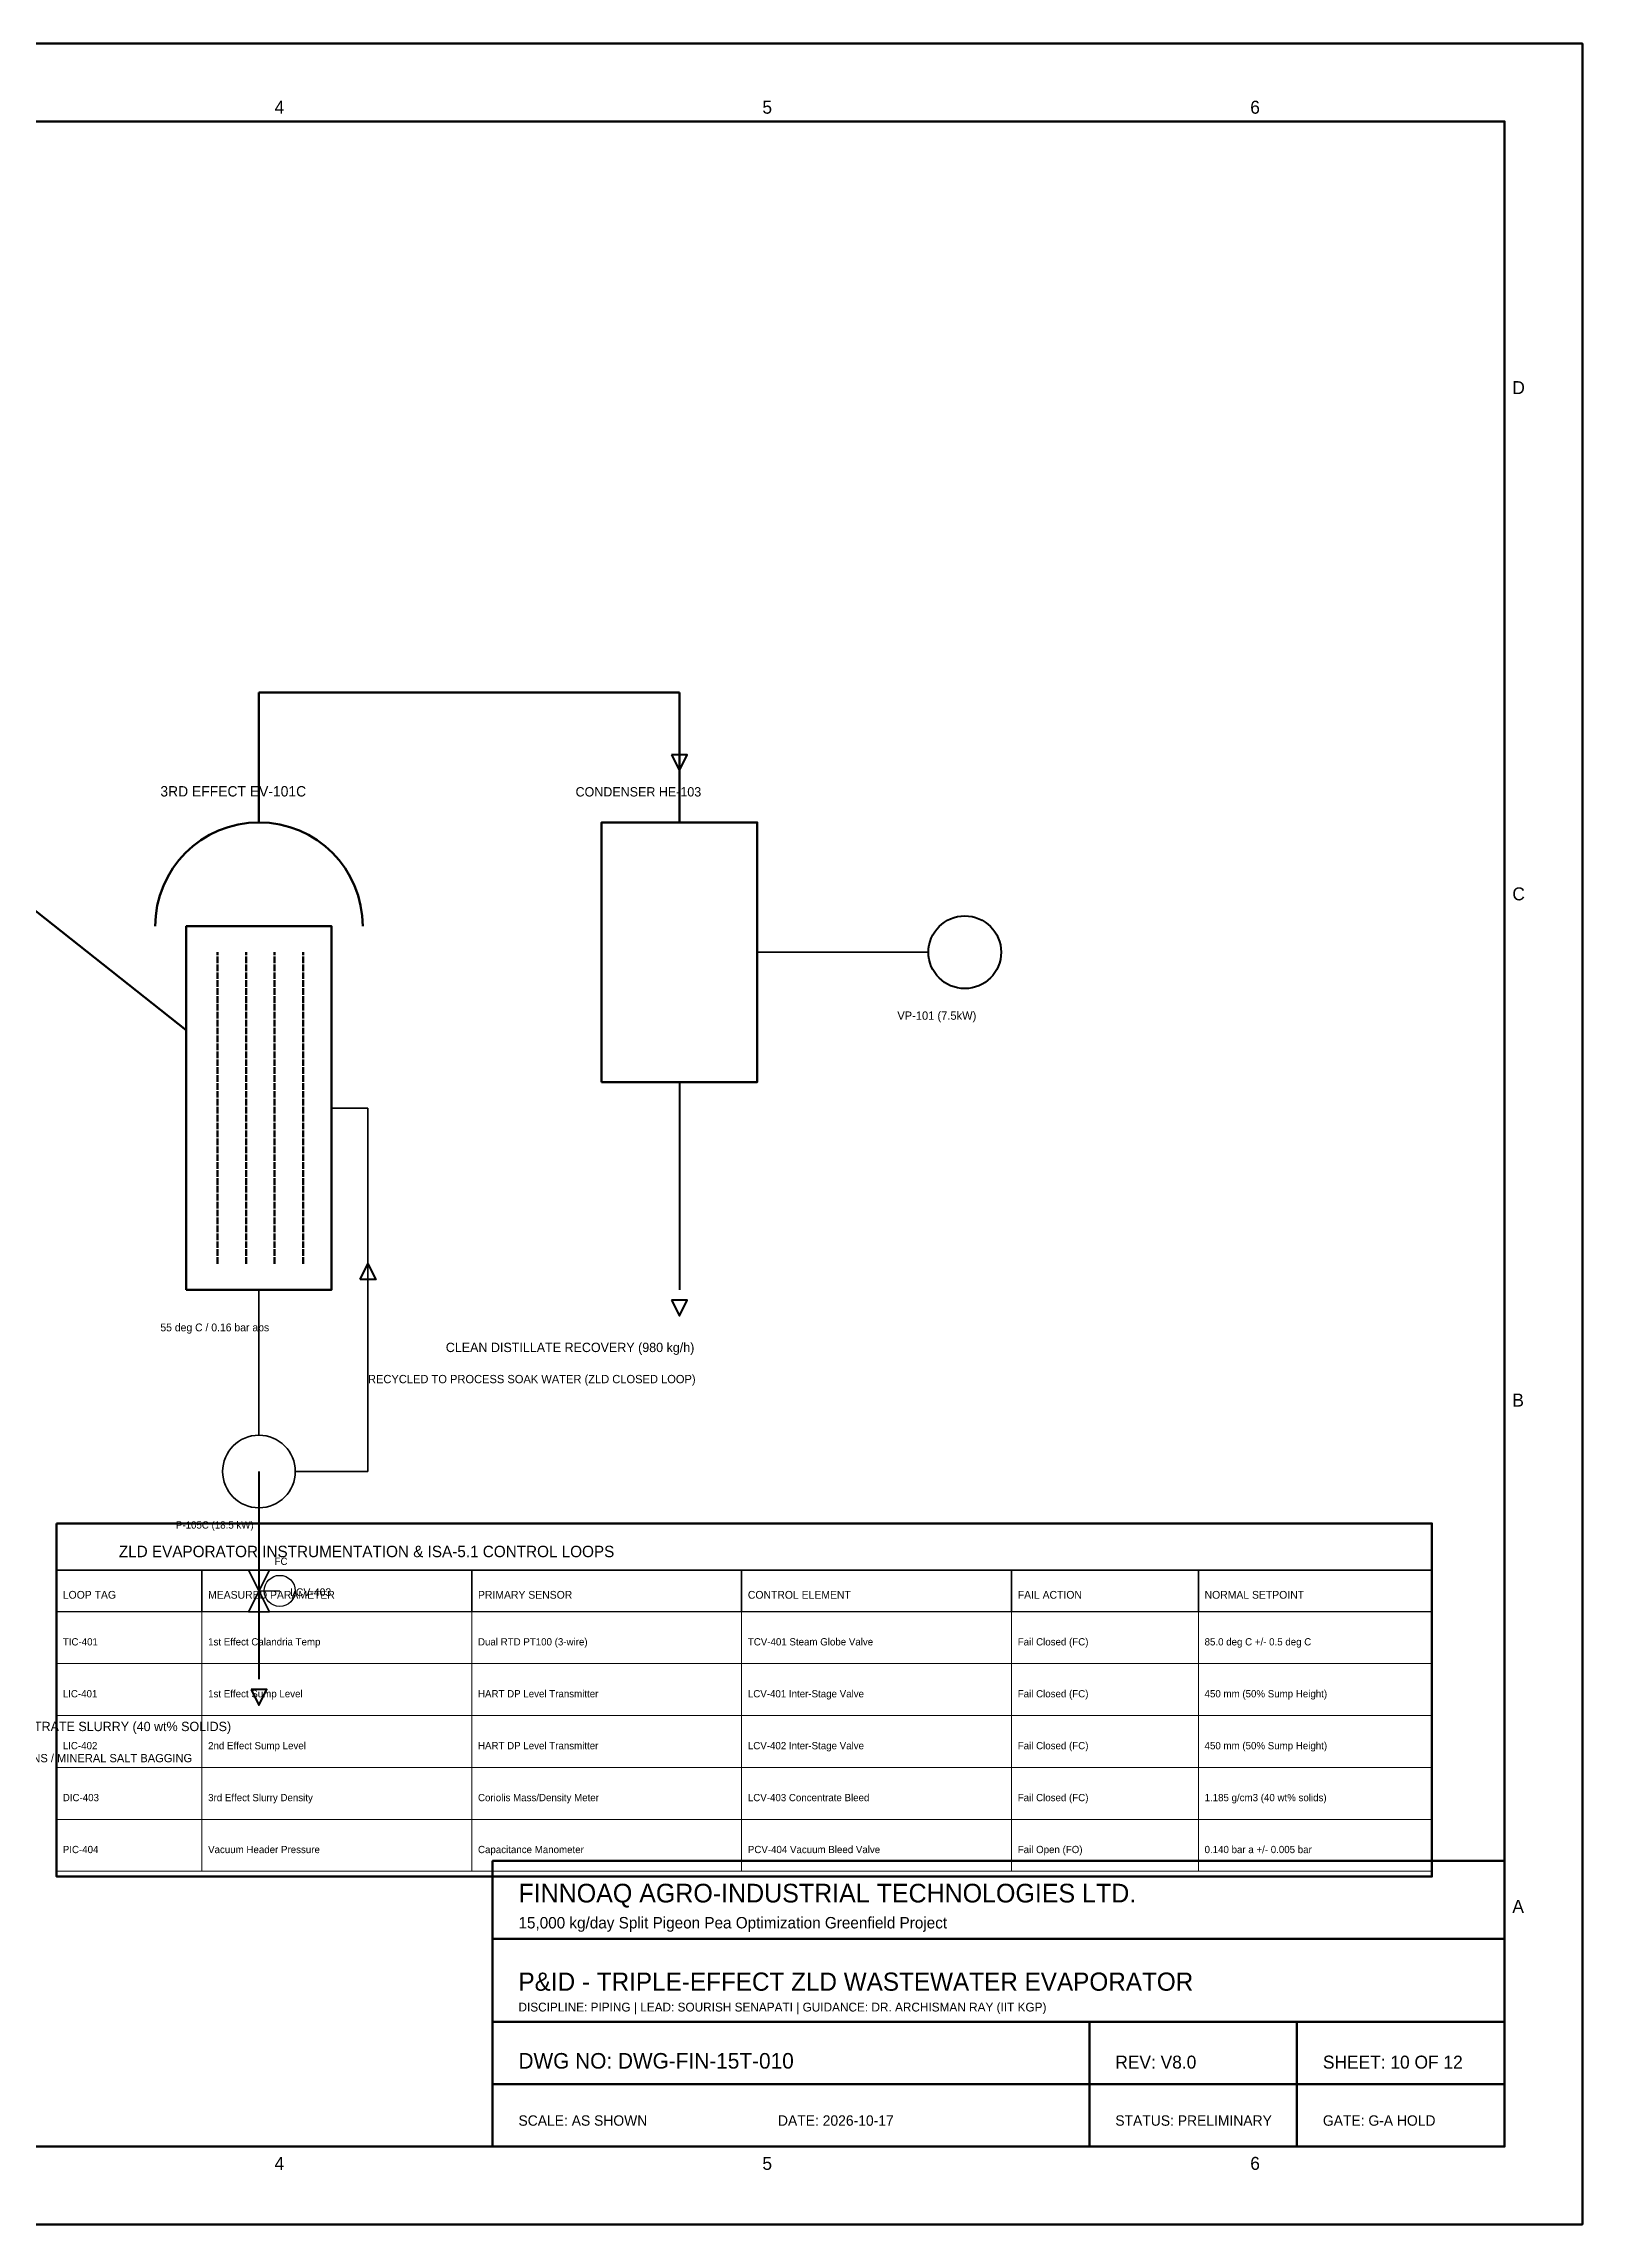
# Model space of a CAD drawing. Header units: millimetres. Extents: x 0 to 594, y 0 to 420.
# Drawn here: x 297.5 to 594, y 0 to 420 of the extents above; entities that cross this region are included whole.
import ezdxf

# ---------------------------------------------------------------- set-up
doc = ezdxf.new("R2010")
doc.units = ezdxf.units.MM
doc.linetypes.add('DASHED', pattern=[1.524, 1.27, -0.254])
for name, color, linetype, lineweight in [('ANNOTATION', 7, 'Continuous', 35), ('BORDER_TITLE', 7, 'Continuous', 70), ('EQUIPMENT', 3, 'Continuous', 50), ('PROCESS_PIPING', 5, 'Continuous', 50), ('TABLE_GRID', 4, 'Continuous', 25), ('VALVES', 1, 'Continuous', 35)]:
    doc.layers.add(name, color=color, linetype=linetype, lineweight=lineweight)

msp = doc.modelspace()

# ---------------------------------------------------------------- linework, layer by layer
at = {"layer": 'BORDER_TITLE'}
for p, q in [((384, 55), (579, 55)), ((384, 39), (579, 39)), ((499, 15), (499, 39)), ((539, 15), (539, 39)), ((384, 27), (579, 27))]:
    msp.add_line(p, q, dxfattribs=at)
at = {"layer": 'BORDER_TITLE', "lineweight": 70}
msp.add_lwpolyline([(0, 0), (594, 0), (594, 420), (0, 420), (0, 0)], dxfattribs=at)
at = {"layer": 'BORDER_TITLE', "lineweight": 50}
for points in [[(15, 15), (579, 15), (579, 405), (15, 405), (15, 15)], [(300, 135), (565, 135), (565, 67), (300, 67), (300, 135)], [(384, 15), (579, 15), (579, 70), (384, 70), (384, 15)]]:
    msp.add_lwpolyline(points, dxfattribs=at)
at = {"layer": 'BORDER_TITLE', "lineweight": 35}
msp.add_lwpolyline([(300, 135), (565, 135), (565, 126), (300, 126), (300, 135)], dxfattribs=at)
at = {"layer": 'BORDER_TITLE', "lineweight": 25}
for points in [[(300, 126), (328, 126), (328, 118), (300, 118), (300, 126)], [(328, 126), (380, 126), (380, 118), (328, 118), (328, 126)], [(380, 126), (432, 126), (432, 118), (380, 118), (380, 126)], [(432, 126), (484, 126), (484, 118), (432, 118), (432, 126)], [(484, 126), (520, 126), (520, 118), (484, 118), (484, 126)], [(520, 126), (565, 126), (565, 118), (520, 118), (520, 126)]]:
    msp.add_lwpolyline(points, dxfattribs=at)
at = {"layer": 'EQUIPMENT', "linetype": 'DASHED'}
for p, q in [((331, 185), (331, 245)), ((336.5, 185), (336.5, 245)), ((342, 185), (342, 245)), ((347.5, 185), (347.5, 245))]:
    msp.add_line(p, q, dxfattribs=at)
at = {"layer": 'EQUIPMENT', "lineweight": 50}
for points in [[(405, 220), (435, 220), (435, 270), (405, 270), (405, 220)], [(325, 180), (353, 180), (353, 250), (325, 250), (325, 180)]]:
    msp.add_lwpolyline(points, dxfattribs=at)
at = {"layer": 'EQUIPMENT', "lineweight": 40}
msp.add_circle((475, 245), 7, dxfattribs=at)
at = {"layer": 'EQUIPMENT', "lineweight": 35}
msp.add_circle((339, 145), 7, dxfattribs=at)
at = {"layer": 'EQUIPMENT', "lineweight": 50}
msp.add_arc((339, 250), 20, 0, 180, dxfattribs=at)
at = {"layer": 'PROCESS_PIPING', "lineweight": 50}
for p, q in [((339, 270), (339, 295)), ((339, 295), (420, 295)), ((420, 295), (420, 270)), ((249, 290), (325, 230))]:
    msp.add_line(p, q, dxfattribs=at)
at = {"layer": 'PROCESS_PIPING', "lineweight": 35}
for p, q in [((435, 245), (468, 245)), ((360, 215), (353, 215)), ((360, 145), (360, 215)), ((339, 180), (339, 152)), ((346, 145), (360, 145))]:
    msp.add_line(p, q, dxfattribs=at)
at = {"layer": 'PROCESS_PIPING', "lineweight": 40}
for p, q in [((420, 220), (420, 180)), ((339, 145), (339, 105))]:
    msp.add_line(p, q, dxfattribs=at)
for points in [[(418.5, 283), (420, 280), (421.5, 283), (418.5, 283)], [(358.5, 182), (360, 185), (361.5, 182), (358.5, 182)], [(418.5, 178), (420, 175), (421.5, 178), (418.5, 178)], [(337.5, 103), (339, 100), (340.5, 103), (337.5, 103)]]:
    msp.add_lwpolyline(points, dxfattribs=at)
at = {"layer": 'TABLE_GRID', "lineweight": 15}
for points in [[(300, 118), (328, 118), (328, 108), (300, 108), (300, 118)], [(328, 118), (380, 118), (380, 108), (328, 108), (328, 118)], [(380, 118), (432, 118), (432, 108), (380, 108), (380, 118)], [(432, 118), (484, 118), (484, 108), (432, 108), (432, 118)], [(484, 118), (520, 118), (520, 108), (484, 108), (484, 118)], [(520, 118), (565, 118), (565, 108), (520, 108), (520, 118)], [(300, 108), (328, 108), (328, 98), (300, 98), (300, 108)], [(328, 108), (380, 108), (380, 98), (328, 98), (328, 108)], [(380, 108), (432, 108), (432, 98), (380, 98), (380, 108)], [(432, 108), (484, 108), (484, 98), (432, 98), (432, 108)], [(484, 108), (520, 108), (520, 98), (484, 98), (484, 108)], [(520, 108), (565, 108), (565, 98), (520, 98), (520, 108)], [(300, 98), (328, 98), (328, 88), (300, 88), (300, 98)], [(328, 98), (380, 98), (380, 88), (328, 88), (328, 98)], [(380, 98), (432, 98), (432, 88), (380, 88), (380, 98)], [(432, 98), (484, 98), (484, 88), (432, 88), (432, 98)], [(484, 98), (520, 98), (520, 88), (484, 88), (484, 98)], [(520, 98), (565, 98), (565, 88), (520, 88), (520, 98)], [(300, 88), (328, 88), (328, 78), (300, 78), (300, 88)], [(328, 88), (380, 88), (380, 78), (328, 78), (328, 88)], [(380, 88), (432, 88), (432, 78), (380, 78), (380, 88)], [(432, 88), (484, 88), (484, 78), (432, 78), (432, 88)], [(484, 88), (520, 88), (520, 78), (484, 78), (484, 88)], [(520, 88), (565, 88), (565, 78), (520, 78), (520, 88)], [(300, 78), (328, 78), (328, 68), (300, 68), (300, 78)], [(328, 78), (380, 78), (380, 68), (328, 68), (328, 78)], [(380, 78), (432, 78), (432, 68), (380, 68), (380, 78)], [(432, 78), (484, 78), (484, 68), (432, 68), (432, 78)], [(484, 78), (520, 78), (520, 68), (484, 68), (484, 78)], [(520, 78), (565, 78), (565, 68), (520, 68), (520, 78)]]:
    msp.add_lwpolyline(points, dxfattribs=at)
at = {"layer": 'VALVES', "lineweight": 25}
msp.add_line((339, 122), (343, 122), dxfattribs=at)
at = {"layer": 'VALVES', "lineweight": 35}
msp.add_lwpolyline([(337, 118), (341, 126), (337, 126), (341, 118), (337, 118)], dxfattribs=at)
at = {"layer": 'VALVES', "lineweight": 30}
msp.add_circle((343, 122), 3, dxfattribs=at)

# ---------------------------------------------------------------- texts
at = {"layer": 'ANNOTATION'}
for s, height, p in [('3RD EFFECT EV-101C', 2, (320, 275)), ('CONDENSER HE-103', 1.8, (400, 275)), ('VP-101 (7.5kW)', 1.6, (462, 232)), ('55 deg C / 0.16 bar abs', 1.5, (320, 172)), ('CLEAN DISTILLATE RECOVERY (980 kg/h)', 1.8, (375, 168)), ('RECYCLED TO PROCESS SOAK WATER (ZLD CLOSED LOOP)', 1.6, (360, 162)), ('P-105C (18.5 kW)', 1.4, (323, 134)), ('FC', 1.4, (342, 127)), ('LCV-403', 1.5, (345, 121)), ('TIC-401', 1.4, (301.2, 111.5)), ('1st Effect Calandria Temp', 1.4, (329.2, 111.5)), ('Dual RTD PT100 (3-wire)', 1.4, (381.2, 111.5)), ('TCV-401 Steam Globe Valve', 1.4, (433.2, 111.5)), ('Fail Closed (FC)', 1.4, (485.2, 111.5)), ('85.0 deg C +/- 0.5 deg C', 1.4, (521.2, 111.5)), ('LIC-401', 1.4, (301.2, 101.5)), ('1st Effect Sump Level', 1.4, (329.2, 101.5)), ('HART DP Level Transmitter', 1.4, (381.2, 101.5)), ('LCV-401 Inter-Stage Valve', 1.4, (433.2, 101.5)), ('Fail Closed (FC)', 1.4, (485.2, 101.5)), ('450 mm (50% Sump Height)', 1.4, (521.2, 101.5)), ('ZLD CONCENTRATE SLURRY (40 wt% SOLIDS)', 1.8, (280, 95)), ('LIC-402', 1.4, (301.2, 91.5)), ('2nd Effect Sump Level', 1.4, (329.2, 91.5)), ('HART DP Level Transmitter', 1.4, (381.2, 91.5)), ('LCV-402 Inter-Stage Valve', 1.4, (433.2, 91.5)), ('Fail Closed (FC)', 1.4, (485.2, 91.5)), ('450 mm (50% Sump Height)', 1.4, (521.2, 91.5)), ('TO DRYING PANS / MINERAL SALT BAGGING', 1.6, (280, 89)), ('DIC-403', 1.4, (301.2, 81.5)), ('3rd Effect Slurry Density', 1.4, (329.2, 81.5)), ('Coriolis Mass/Density Meter', 1.4, (381.2, 81.5)), ('LCV-403 Concentrate Bleed', 1.4, (433.2, 81.5)), ('Fail Closed (FC)', 1.4, (485.2, 81.5)), ('1.185 g/cm3 (40 wt% solids)', 1.4, (521.2, 81.5)), ('PIC-404', 1.4, (301.2, 71.5)), ('Vacuum Header Pressure', 1.4, (329.2, 71.5)), ('Capacitance Manometer', 1.4, (381.2, 71.5)), ('PCV-404 Vacuum Bleed Valve', 1.4, (433.2, 71.5)), ('Fail Open (FO)', 1.4, (485.2, 71.5)), ('0.140 bar a +/- 0.005 bar', 1.4, (521.2, 71.5)), ('FINNOAQ AGRO-INDUSTRIAL TECHNOLOGIES LTD.', 3.6, (389, 62)), ('15,000 kg/day Split Pigeon Pea Optimization Greenfield Project', 2.2, (389, 57)), ('P&ID - TRIPLE-EFFECT ZLD WASTEWATER EVAPORATOR', 3.5, (389, 45)), ('DISCIPLINE: PIPING | LEAD: SOURISH SENAPATI | GUIDANCE: DR. ARCHISMAN RAY (IIT KGP)', 1.7, (389, 41)), ('DWG NO: DWG-FIN-15T-010', 3, (389, 30)), ('REV: V8.0', 2.5, (504, 30)), ('SHEET: 10 OF 12', 2.5, (544, 30)), ('SCALE: AS SHOWN', 2, (389, 19)), ('DATE: 2026-10-17', 2, (439, 19)), ('STATUS: PRELIMINARY', 2, (504, 19)), ('GATE: G-A HOLD', 2, (544, 19))]:
    msp.add_text(s, height=height, dxfattribs=at).set_placement(p)
at = {"layer": 'BORDER_TITLE'}
for s, height, p in [('4', 2.5, (342, 406.5)), ('5', 2.5, (436, 406.5)), ('6', 2.5, (530, 406.5)), ('D', 2.5, (580.5, 352.5)), ('C', 2.5, (580.5, 255)), ('B', 2.5, (580.5, 157.5)), ('ZLD EVAPORATOR INSTRUMENTATION & ISA-5.1 CONTROL LOOPS', 2.2, (312, 128.5)), ('LOOP TAG', 1.5, (301.2, 120.5)), ('MEASURED PARAMETER', 1.5, (329.2, 120.5)), ('PRIMARY SENSOR', 1.5, (381.2, 120.5)), ('CONTROL ELEMENT', 1.5, (433.2, 120.5)), ('FAIL ACTION', 1.5, (485.2, 120.5)), ('NORMAL SETPOINT', 1.5, (521.2, 120.5)), ('A', 2.5, (580.5, 60)), ('4', 2.5, (342, 10.5)), ('5', 2.5, (436, 10.5)), ('6', 2.5, (530, 10.5))]:
    msp.add_text(s, height=height, dxfattribs=at).set_placement(p)

doc.saveas('drawing.dxf')
